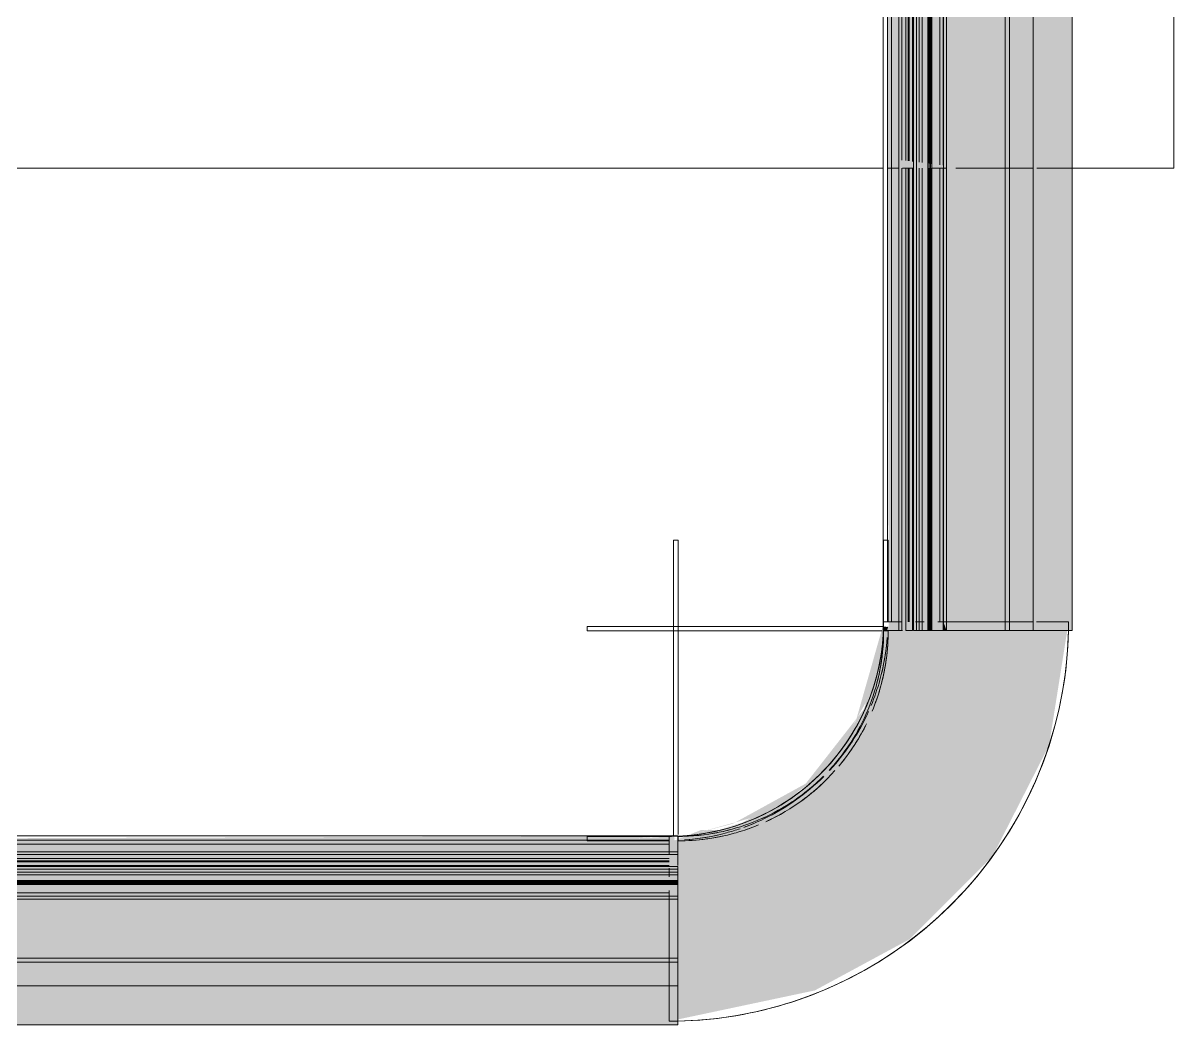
# Model space of a CAD drawing. Header units: millimetres. Extents: x -22227 to 20164, y 15335 to 61747.
# Drawn here: x -15678.6 to -15398.6, y 48908.4 to 49152.3 of the extents above; entities that cross this region are included whole.
import ezdxf

# ---------------------------------------------------------------- set-up
doc = ezdxf.new("R2010")
doc.units = ezdxf.units.MM
doc.layers.add('A-GENM', color=7, linetype='Continuous', lineweight=5)
doc.layers.add('A-WALL', color=7, linetype='Continuous', lineweight=9)

# ---------------------------------------------------------------- blocks, each defined once
blk = doc.blocks.new('AK-SGS-M3-A_rvt-1-MẶT BẰNG BỐ TRÍ THIẾT BỊ')
at = {"layer": 'A-WALL', "color": 253, "true_color": 0xaaaaaa}
for p, q in [((-15398.59, 49116.94), (-15398.59, 49816.94)), ((-15908.59, 49116.94), (-15469.32, 49116.94)), ((-15423.32, 49116.94), (-15398.59, 49116.94))]:
    blk.add_line(p, q, dxfattribs=at)
at = {"layer": 'A-WALL', "color": 254, "true_color": 0xcccccc}
for p, q in [((-15398.59, 49116.94), (-15398.59, 49816.94)), ((-15908.59, 49116.94), (-15469.32, 49116.94)), ((-15398.59, 49116.94), (-15423.32, 49116.94))]:
    blk.add_line(p, q, dxfattribs=at)
at = {"layer": 'A-WALL', "color": 9, "true_color": 0xc6c6c6}
for p, q in [((-15468.14, 49116.94), (-15465.44, 49116.94)), ((-15464.66, 49116.94), (-15461.93, 49116.94)), ((-15451.63, 49116.94), (-15448.59, 49116.94)), ((-15448.59, 49116.94), (-15432.86, 49116.94)), ((-15431.96, 49116.94), (-15423.32, 49116.94))]:
    blk.add_line(p, q, dxfattribs=at)
at = {"layer": 'A-WALL', "color": 254, "true_color": 0xd6d6d6}
blk.add_line((-15457.48, 49116.94), (-15453.93, 49116.94), dxfattribs=at)
at = {"layer": 'A-WALL', "color": 7, "true_color": 0xededed}
blk.add_line((-15451.63, 49116.94), (-15448.59, 49116.94), dxfattribs=at)
at = {"layer": 'A-WALL', "color": 7, "true_color": 0xeeeeee}
for p, q in [((-15445.82, 49116.94), (-15447.92, 49116.94)), ((-15439.62, 49116.94), (-15444.74, 49116.94))]:
    blk.add_line(p, q, dxfattribs=at)
at = {"layer": 'A-WALL', "color": 254, "true_color": 0xe4e4e4}
for p, q in [((-15435.08, 49116.94), (-15437.41, 49116.94)), ((-15432.86, 49116.94), (-15434.97, 49116.94)), ((-15423.32, 49116.94), (-15431.96, 49116.94))]:
    blk.add_line(p, q, dxfattribs=at)
blk = doc.blocks.new('AK_BoGocTrong - Thanh nhôm C có chân-2283712-MẶT BẰNG BỐ TRÍ THIẾT BỊ')
at = {"layer": 'A-GENM', "true_color": 0xf0f0f0, "transparency": 33554534}
for points in [[(38.85, 0), (0, 0), (0, -7.78), (0, -112.51), (30.61, -113.16), (30.61, -162.51), (25.27, -162.51), (23.4, -497.9), (0.9, -497.9), (2.08, -500), (45, -498.4), (43.47, -162.51), (38.61, -162.51), (39.98, -112.51), (45, -112.51), (43.4, 0), (38.97, 0)], [(31.35, 0), (30.61, 0), (31.35, -2.1)], [(34.5, 0), (31.35, 0), (32.79, -500), (34.85, -500), (34.83, 0)], [(35.15, 0), (34.5, 0), (35.15, -2.1)], [(35.74, 0), (35.15, 0), (35.74, -500), (38.61, -500), (37.82, 0)], [(45.09, 0), (45, -1), (45.9, 0)], [(9.54, -112.51), (0, -112.51), (0, -137.23), (25.27, -162.51), (24.6, -112.51), (11.65, -112.51)]]:
    blk.add_hatch(color=7, dxfattribs=at).paths.add_polyline_path(points)
h = blk.add_hatch(color=7, dxfattribs=at)
h.paths.add_polyline_path([(25.27, -162.51), (0, -137.23), (0.9, -497.9), (25.27, -497.9), (25.27, -275.01)])
h.paths.add_polyline_path([(28.31, -112.51), (25.27, -112.51), (25.53, -162.51), (30.61, -162.51), (29.98, -112.51)])
h.paths.add_polyline_path([(43.81, -112.51), (38.61, -114.13), (40.43, -162.51), (45, -162.51), (44.82, -112.51)])
at = {"layer": 'A-GENM', "color": 9, "true_color": 0xc6c6c6}
blk.add_line((0, -112.51), (0, 0), dxfattribs=at)
at = {"layer": 'A-GENM', "color": 254, "true_color": 0xe6e6e6}
for p, q in [((9.54, 0), (2.08, 0)), ((11.71, 0), (9.54, 0)), ((16.21, 0), (13.7, 0)), ((22.64, 0), (16.38, 0)), ((30.79, 0), (24.41, 0)), ((43.62, 0), (41.34, 0)), ((34.5, -2.1), (34.5, -112.51)), ((45, -2.1), (45, -22)), ((45, -2.1), (45, -22))]:
    blk.add_line(p, q, dxfattribs=at)
at = {"layer": 'A-GENM', "color": 254, "true_color": 0xe0e0e0}
for p, q in [((2.1, 0), (8.69, 0)), ((9.58, 0), (11.65, 0)), ((13.69, 0), (22.5, 0)), ((24.39, 0), (30.72, 0)), ((36.04, 0), (38.06, 0)), ((9.54, -2.1), (9.54, -112.51)), ((30.61, -2.1), (30.61, -112.51)), ((31.35, -2.1), (31.35, -112.51)), ((35.15, -2.1), (35.15, -112.51)), ((38.61, -112.51), (38.61, -2.1)), ((45, -22), (45, -2.1)), ((46, -1.6), (46, -112.51)), ((46, -1.6), (46, -112.51)), ((45, -22), (45, -112.51)), ((45, -22), (45, -112.51))]:
    blk.add_line(p, q, dxfattribs=at)
at = {"layer": 'A-GENM', "color": 254, "true_color": 0xeaeaea}
for p, q in [((9.54, 0), (9.54, -2.1)), ((30.61, 0), (31.35, 0)), ((30.61, 0), (30.61, -2.1)), ((31.35, 0), (31.35, -2.1)), ((34.83, 0), (35.15, 0)), ((35.15, 0), (35.15, -2.1)), ((35.74, 0), (37.91, 0)), ((38.14, 0), (35.74, 0)), ((38.61, -2.1), (38.61, 0)), ((45, 0), (46, 0)), ((34.17, -112.51), (34.17, -2.1)), ((37.91, -2.1), (37.91, -112.51)), ((9.54, -112.51), (9.54, -146.77)), ((34.5, -113.63), (34.5, -162.51))]:
    blk.add_line(p, q, dxfattribs=at)
at = {"layer": 'A-GENM', "color": 7, "true_color": 0xeeeeee}
for p, q in [((34.85, 0), (34.17, 0)), ((34.85, 0), (34.85, -2.1)), ((46, 0), (44.82, 0))]:
    blk.add_line(p, q, dxfattribs=at)
at = {"layer": 'A-GENM', "color": 7, "true_color": 0xededed}
for p, q in [((34.17, -2.1), (34.17, 0)), ((37.91, 0), (37.91, -2.1)), ((45, 0), (46, 0)), ((46, 0), (45, 0)), ((34.85, -113.67), (34.85, -162.51))]:
    blk.add_line(p, q, dxfattribs=at)
at = {"layer": 'A-GENM', "color": 7, "true_color": 0xececec}
for p, q in [((34.5, 0), (34.83, 0)), ((34.5, 0), (34.5, -2.1)), ((37.91, 0), (35.74, 0)), ((38.61, 0), (37.91, 0)), ((34.85, -2.1), (34.85, -112.51)), ((34.17, -162.51), (34.17, -113.59)), ((37.91, -114.05), (37.91, -162.51))]:
    blk.add_line(p, q, dxfattribs=at)
at = {"layer": 'A-GENM', "color": 254, "true_color": 0xd6d6d6}
for p, q in [((41.7, 0), (45, 0)), ((46, -1.6), (46, -112.51)), ((45, -112.51), (45, -22))]:
    blk.add_line(p, q, dxfattribs=at)
at = {"layer": 'A-GENM', "color": 254, "true_color": 0xdcdcdc}
blk.add_line((0, -137.23), (0, -112.51), dxfattribs=at)
at = {"layer": 'A-GENM', "color": 254, "true_color": 0xe7e7e7}
for p, q in [((30.61, -113.16), (30.61, -162.51)), ((31.35, -113.25), (31.35, -162.51)), ((35.15, -113.71), (35.15, -162.51)), ((38.61, -162.51), (38.61, -114.13)), ((45, -112.51), (45, -162.51)), ((45, -112.51), (45, -162.51)), ((46, -112.51), (46, -162.51)), ((46, -112.51), (46, -162.51)), ((9.54, -146.77), (9.54, -497.9))]:
    blk.add_line(p, q, dxfattribs=at)
at = {"layer": 'A-GENM', "color": 254, "true_color": 0xe2e2e2}
for p, q in [((45, -162.51), (45, -112.51)), ((46, -112.51), (46, -162.51))]:
    blk.add_line(p, q, dxfattribs=at)
at = {"layer": 'A-GENM', "color": 254, "true_color": 0xdadada}
blk.add_line((0, -500), (0, -137.23), dxfattribs=at)
blk = doc.blocks.new('AK_BoGocTrongTran - Thanh nhôm C có chân-2283715-MẶT BẰNG BỐ TRÍ THIẾT BỊ')
at = {"layer": 'A-GENM', "true_color": 0xf0f0f0, "transparency": 33554534}
for points in [[(0, 0), (0, -500), (9.54, -500), (8.64, 0)], [(9.54, 0), (9.54, -500), (46, -499.2), (44.65, 0), (19.42, 0)], [(34.17, 0), (30.61, 0), (30.61, -500), (34.17, -500), (34.17, -2.1)], [(34.85, 0), (34.5, 0), (34.85, -500), (37.91, -500), (37.91, 0)], [(46, 0), (45, -0.26), (46, -0.8)]]:
    blk.add_hatch(color=7, dxfattribs=at).paths.add_polyline_path(points)
at = {"layer": 'A-GENM', "color": 253, "true_color": 0xaaaaaa}
for p, q in [((0, 0), (9.54, 0)), ((0, 0), (0, -500)), ((30.6, 0), (9.54, 0)), ((9.54, -500), (9.54, 0)), ((30.61, 0), (34.17, 0)), ((30.61, -500), (30.61, 0)), ((34.17, 0), (34.85, 0)), ((34.17, 0), (34.17, -500)), ((34.85, 0), (37.91, 0)), ((34.85, -500), (34.85, 0)), ((37.91, 0), (38.61, 0)), ((37.91, -500), (37.91, 0)), ((38.61, 0), (38.61, -500)), ((44.82, 0), (41.34, 0)), ((46, -497.52), (46, 0)), ((46, -497.52), (46, 0)), ((46, -500), (46, 0))]:
    blk.add_line(p, q, dxfattribs=at)
at = {"layer": 'A-GENM', "color": 9, "true_color": 0xc6c6c6}
for p, q in [((0, 0), (8.69, 0)), ((9.58, 0), (30.72, 0)), ((30.61, 0), (31.35, 0)), ((34.31, 0), (30.79, 0)), ((34.17, 0), (31.35, 0)), ((31.35, -500), (31.35, 0)), ((34.5, -500), (34.5, 0)), ((34.83, 0), (35.15, 0)), ((37.91, 0), (35.15, 0)), ((35.15, -500), (35.15, 0)), ((38.14, 0), (35.74, 0)), ((45, -497.9), (45, -2.1)), ((45, -497.9), (45, -2.1))]:
    blk.add_line(p, q, dxfattribs=at)
at = {"layer": 'A-GENM', "color": 254, "true_color": 0xd6d6d6}
for p, q in [((34.5, 0), (34.83, 0)), ((41.7, 0), (45, 0)), ((46, 0), (44.82, 0)), ((46, 0), (45, 0)), ((45, 0), (46, 0)), ((46, -500), (46, 0)), ((45, -2.1), (45, -497.9))]:
    blk.add_line(p, q, dxfattribs=at)
at = {"layer": 'A-GENM', "color": 254, "true_color": 0xe0e0e0}
for p, q in [((36.04, 0), (38.06, 0)), ((46, 0), (45, 0))]:
    blk.add_line(p, q, dxfattribs=at)
blk = doc.blocks.new('AK_ThanhNoiGocVuong - Thanh nhôm trục góc ngoài-V65-MẶT BẰNG BỐ TRÍ THIẾT BỊ')
at = {"layer": 'A-GENM', "true_color": 0xf0f0f0, "transparency": 33554534}
for points in [[(50.78, 0), (51.1, 0.94), (49.78, 1.1), (49.9, 0)], [(0, -51.1), (23.84, -44.35), (38.54, -32.53), (48.08, -15.19), (46.08, -19.3), (31.35, -38.03), (14.93, -47.03), (0, -50.78)], [(-16.75, -51.1), (0, -49.56), (-1.1, -50), (-22.1, -51.1)]]:
    blk.add_hatch(color=7, dxfattribs=at).paths.add_polyline_path(points)
at = {"layer": 'A-GENM', "color": 253, "true_color": 0xaaaaaa}
for p, q in [((-1.1, 22.1), (-1.1, -49.78)), ((0, 22.1), (-1.1, 22.1)), ((0, -49.56), (0, 22.1)), ((49.78, 1.1), (-22.1, 1.1)), ((-22.1, 1.1), (-22.1, 0)), ((-22.1, 0), (49.56, 0))]:
    blk.add_line(p, q, dxfattribs=at)
at = {"layer": 'A-GENM', "color": 254, "true_color": 0xdcdcdc}
for p, q in [((-1.1, 1.1), (-1.1, 22.1)), ((-1.1, 22.1), (0, 22.1)), ((0, 22.1), (0, 1.1)), ((-22.1, 0), (-22.1, 1.1)), ((-22.1, 1.1), (-1.1, 1.1)), ((-1.1, 0), (-22.1, 0)), ((-1.1, -49.78), (-1.1, 0.32)), ((49.56, 0), (-0.34, 0)), ((-0.32, 1.1), (49.78, 1.1)), ((0, 0.34), (0, -49.56))]:
    blk.add_line(p, q, dxfattribs=at)
at = {"layer": 'A-GENM', "color": 254, "true_color": 0xd6d6d6}
for p, q in [((51.1, 22.1), (50, 22.1)), ((50, 22.1), (50, 2.2)), ((51.1, 2.2), (51.1, 22.1)), ((51.1, 0), (50, 0)), ((-2.2, -50), (-22.1, -50)), ((-22.1, -50), (-22.1, -51.1)), ((0, -50), (0, -51.1)), ((-22.1, -51.1), (-2.2, -51.1))]:
    blk.add_line(p, q, dxfattribs=at)
at = {"layer": 'A-GENM', "color": 7, "true_color": 0xf2f2f2}
for p, q in [((50, 2.2), (50, 22.1)), ((50, 22.1), (51.1, 22.1)), ((-22.1, -51.1), (-22.1, -50)), ((-22.1, -50), (-2.2, -50))]:
    blk.add_line(p, q, dxfattribs=at)
at = {"layer": 'A-GENM', "color": 7, "true_color": 0xf6f6f6}
for p, q in [((51.1, 22.1), (51.1, 2.2)), ((-2.2, -51.1), (-22.1, -51.1))]:
    blk.add_line(p, q, dxfattribs=at)
at = {"layer": 'A-GENM', "color": 7, "true_color": 0xf4f4f4}
for p, q in [((50, 0), (51.1, 0)), ((0, -51.1), (0, -50))]:
    blk.add_line(p, q, dxfattribs=at)
at = {"layer": 'A-GENM', "color": 9, "true_color": 0xc6c6c6}
for radius, start, end in [(50, 348.4507, 0), (51.1, 337.5, 344.5167), (50, 317.2636, 337.2732), (51.1, 319.8885, 333.0841), (51.1, 294.7114, 318.2996), (51.1, 287.1747, 292.5), (50, 270, 281.4944)]:
    blk.add_arc((0, 0), radius, start, end, dxfattribs=at)
at = {"layer": 'A-GENM', "color": 254, "true_color": 0xd6d6d6}
for start, end in [(344.5167, 0), (270, 285.5016)]:
    blk.add_arc((0, 0), 51.1, start, end, dxfattribs=at)
at = {"layer": 'A-GENM', "color": 7, "true_color": 0xececec}
for radius, start, end in [(50, 350.3081, 360), (50, 325.6797, 328.617), (50, 317.6008, 325.1927), (50, 270, 279.6919), (51.1, 285, 287.0705)]:
    blk.add_arc((0, 0), radius, start, end, dxfattribs=at)
at = {"layer": 'A-GENM', "color": 254, "true_color": 0xe6e6e6}
for radius, start, end in [(51.1, 345.0845, 0), (50, 345.2897, 350.3081), (50, 335.0287, 338.2517), (51.1, 330.9893, 333.7913), (51.1, 324.0319, 329.8124), (51.1, 320.6167, 323.4281), (51.1, 304.7731, 313.6484), (50, 305.6903, 312.1503), (51.1, 294.9713, 300), (51.1, 270.0243, 283.012), (50, 279.6919, 284.5061)]:
    blk.add_arc((0, 0), radius, start, end, dxfattribs=at)
at = {"layer": 'A-GENM', "color": 253, "true_color": 0xaaaaaa}
for start, end in [(337.5, 348.4507), (293.8944, 315), (281.4944, 291.3819)]:
    blk.add_arc((0, 0), 50, start, end, dxfattribs=at)
at = {"layer": 'A-GENM', "color": 254, "true_color": 0xdcdcdc}
for radius, start, end in [(51.1, 339.9713, 344.4638), (50, 291.1317, 294.9713), (51.1, 287.0705, 290.0287)]:
    blk.add_arc((0, 0), radius, start, end, dxfattribs=at)
at = {"layer": 'A-GENM', "color": 7, "true_color": 0xf3f3f3}
blk.add_arc((0, 0), 50, 312.1503, 315, dxfattribs=at)
at = {"layer": 'A-GENM', "color": 7, "true_color": 0xf0f0f0}
blk.add_arc((0, 0), 51.1, 313.6484, 315, dxfattribs=at)
blk = doc.blocks.new('AK_BoGocTrongTran - Thanh nhôm C có chân-V66-MẶT BẰNG BỐ TRÍ THIẾT BỊ')
at = {"layer": 'A-GENM', "true_color": 0xf0f0f0, "transparency": 33554534}
for points in [[(0, -350), (9.54, -350), (9.54, 0), (0, 0), (0, -148.04)], [(9.54, -350), (46, -349.2), (44.82, 0), (9.54, 0), (9.54, -148.04)], [(30.61, -292.7), (30.61, -350), (34.17, -350), (34.17, 0), (30.61, 0), (30.61, -148.04)], [(34.5, -350), (37.91, -350), (37.91, 0), (34.5, 0), (34.5, -292.7)]]:
    blk.add_hatch(color=7, dxfattribs=at).paths.add_polyline_path(points)
at = {"layer": 'A-GENM', "color": 253, "true_color": 0xaaaaaa}
for p, q in [((0, 0), (9.54, 0)), ((0, 0), (0, -350)), ((9.54, -350), (9.54, 0)), ((30.61, -350), (30.61, -46.1)), ((34.17, -46.1), (34.17, -350)), ((34.85, -350), (34.85, -46.1)), ((37.91, -350), (37.91, -46.1)), ((38.61, -46.1), (38.61, -350)), ((46, -350), (46, -46.1)), ((46, -347.49), (46, -46.1)), ((46, -347.49), (46, -46.1)), ((9.54, -350), (0, -350)), ((9.54, -350), (30.6, -350)), ((34.17, -350), (30.61, -350)), ((34.85, -350), (34.17, -350)), ((37.91, -350), (34.85, -350)), ((38.61, -350), (37.91, -350)), ((38.86, -350), (44.82, -350))]:
    blk.add_line(p, q, dxfattribs=at)
at = {"layer": 'A-GENM', "color": 254, "true_color": 0xd6d6d6}
for p, q in [((0, 0), (30.72, 0)), ((30.61, 0), (31.35, 0)), ((34.31, 0), (30.79, 0)), ((34.17, 0), (31.35, 0)), ((31.35, -46.1), (31.35, 0)), ((34.5, -46.1), (34.5, 0)), ((34.83, 0), (35.15, 0)), ((37.91, 0), (35.15, 0)), ((35.15, -46.1), (35.15, 0)), ((38.14, 0), (35.74, 0)), ((38.97, 0), (45, 0)), ((46, 0), (45, 0)), ((45, -46.1), (45, 0)), ((45, 0), (46, 0)), ((45, -46.1), (45, 0)), ((45, -46.1), (45, -347.9)), ((46, -350), (46, -46.1)), ((34.83, -350), (34.5, -350)), ((43.47, -350), (41.7, -350)), ((44.82, -350), (46, -350)), ((45, -350), (46, -350)), ((46, -350), (45, -350))]:
    blk.add_line(p, q, dxfattribs=at)
at = {"layer": 'A-GENM', "color": 9, "true_color": 0xc6c6c6}
for p, q in [((30.6, 0), (9.54, 0)), ((30.61, 0), (34.17, 0)), ((30.61, -46.1), (30.61, 0)), ((34.17, 0), (34.85, 0)), ((34.17, 0), (34.17, -46.1)), ((34.85, 0), (37.91, 0)), ((34.85, -46.1), (34.85, 0)), ((37.91, 0), (38.61, 0)), ((37.91, -46.1), (37.91, 0)), ((38.61, 0), (38.61, -46.1)), ((46, 0), (38.86, 0)), ((46, -46.1), (46, 0)), ((46, -46.1), (46, 0)), ((46, -46.1), (46, 0)), ((31.35, -350), (31.35, -46.1)), ((34.5, -350), (34.5, -46.1)), ((35.15, -350), (35.15, -46.1)), ((45, -347.9), (45, -46.1)), ((45, -347.9), (45, -46.1)), ((22.5, -350), (0, -350)), ((30.72, -350), (22.69, -350)), ((31.35, -350), (30.61, -350)), ((30.79, -350), (34.31, -350)), ((31.35, -350), (34.17, -350)), ((35.15, -350), (34.83, -350)), ((35.15, -350), (37.91, -350)), ((35.74, -350), (38.14, -350))]:
    blk.add_line(p, q, dxfattribs=at)
at = {"layer": 'A-GENM', "color": 254, "true_color": 0xe0e0e0}
for p, q in [((31.82, 0), (34.43, 0)), ((34.5, 0), (34.83, 0)), ((36.04, 0), (38.06, 0)), ((46, 0), (45, 0)), ((45, 0), (45, -46.1)), ((46, -46.1), (46, 0)), ((38.06, -350), (36.04, -350)), ((45, -350), (43.47, -350)), ((45, -350), (46, -350))]:
    blk.add_line(p, q, dxfattribs=at)
blk = doc.blocks.new('AK_BoGocTrong - Thanh nhôm C có chân-V67-MẶT BẰNG BỐ TRÍ THIẾT BỊ')
at = {"layer": 'A-GENM', "true_color": 0xf0f0f0, "transparency": 33554534}
for points in [[(0, -350), (45, -348.4), (43.37, 0), (0.04, -1.1), (0, -46.1), (0, -347.9)], [(31.35, -346.18), (32.82, -350), (34.85, -350), (34.17, 0), (31.35, -1.12), (31.35, -332.43)], [(35.15, -350), (38.61, -350), (37.91, 0), (35.15, -0.83), (35.15, -347.9)], [(34.5, -350), (35.15, -350), (34.5, -347.9)]]:
    blk.add_hatch(color=7, dxfattribs=at).paths.add_polyline_path(points)
at = {"layer": 'A-GENM', "color": 254, "true_color": 0xe0e0e0}
for p, q in [((0, 0), (22.5, 0)), ((22.5, 0), (30.72, 0)), ((38.97, 0), (45, 0)), ((45, 0), (46, 0)), ((45, -34.41), (45, 0)), ((46, 0), (46, -36.56)), ((0, -5.55), (0, -3.38)), ((0, -10.89), (0, -5.6)), ((0, -18.02), (0, -10.98)), ((0, -26.54), (0, -18.11)), ((0, -45.8), (0, -26.69)), ((45, -46.1), (45, -42.37)), ((9.54, -46.1), (9.54, -347.9)), ((30.61, -46.1), (30.61, -347.9)), ((31.35, -46.1), (31.35, -347.9)), ((35.15, -46.1), (35.15, -347.9)), ((38.61, -347.9), (38.61, -46.1)), ((45, -46.1), (45, -328)), ((45, -46.1), (45, -328)), ((46, -46.1), (46, -348.4)), ((46, -46.1), (46, -348.4)), ((45, -347.9), (45, -328)), ((11.65, -350), (2.1, -350)), ((22.27, -350), (14.57, -350)), ((30.72, -350), (24.43, -350)), ((45, -350), (43.47, -350))]:
    blk.add_line(p, q, dxfattribs=at)
at = {"layer": 'A-GENM', "color": 254, "true_color": 0xe6e6e6}
for p, q in [((9.54, 0), (0, 0)), ((14.56, 0), (9.54, 0)), ((30.79, 0), (16.38, 0)), ((31.82, 0), (34.43, 0)), ((36.04, 0), (38.06, 0)), ((41.34, 0), (39.22, 0)), ((43.73, 0), (41.34, 0)), ((45, 0), (46, 0)), ((45, 0), (45, -34.41)), ((46, 0), (45, 0)), ((45, 0), (45, -34.41)), ((46, 0), (46, -36.56)), ((46, 0), (46, -36.56)), ((45, -42.37), (45, -34.41)), ((46, -36.56), (46, -46.1)), ((45, -42.37), (45, -46.1)), ((45, -42.37), (45, -46.1)), ((34.5, -46.1), (34.5, -291.38)), ((34.5, -292.7), (34.5, -347.9)), ((45, -328), (45, -347.9)), ((45, -328), (45, -347.9)), ((2.08, -350), (9.54, -350)), ((9.54, -350), (11.71, -350)), ((16.38, -350), (22.38, -350)), ((24.45, -350), (30.79, -350)), ((38.06, -350), (36.04, -350)), ((41.34, -350), (43.63, -350))]:
    blk.add_line(p, q, dxfattribs=at)
at = {"layer": 'A-GENM', "color": 254, "true_color": 0xd6d6d6}
for p, q in [((0, -2.26), (0, 0)), ((45, -328), (45, -46.1)), ((46, -46.1), (46, -348.4)), ((43.47, -350), (41.7, -350))]:
    blk.add_line(p, q, dxfattribs=at)
at = {"layer": 'A-GENM', "color": 254, "true_color": 0xeaeaea}
for p, q in [((9.54, 0), (9.54, -2.07)), ((30.61, 0), (31.35, 0)), ((31.82, 0), (34.17, 0)), ((34.31, 0), (32.03, 0)), ((34.83, 0), (35.15, 0)), ((35.74, 0), (37.91, 0)), ((38.14, 0), (35.74, 0)), ((30.61, -1.18), (30.61, -3.38)), ((31.35, -1.12), (31.35, -3.38)), ((35.15, -0.83), (35.15, -3.28)), ((30.61, -4.65), (30.61, -12.64)), ((31.35, -4.42), (31.35, -13.21)), ((35.15, -3.38), (35.15, -16.16)), ((38.61, -20.7), (38.61, -3.38)), ((9.54, -6.38), (9.54, -14.56)), ((9.54, -15.61), (9.54, -33.88)), ((30.61, -16.07), (30.61, -25.69)), ((31.35, -16.71), (31.35, -24.6)), ((35.15, -20.8), (35.15, -45.8)), ((38.61, -46.1), (38.61, -23.35)), ((30.61, -27.58), (30.61, -36.5)), ((31.35, -26.98), (31.35, -46.1)), ((9.54, -35.23), (9.54, -39.33)), ((45, -34.41), (45, -42.37)), ((45, -34.41), (45, -42.37)), ((30.61, -37.22), (30.61, -46.1)), ((46, -36.56), (46, -46.1)), ((46, -36.56), (46, -46.1)), ((9.54, -39.82), (9.54, -42.74)), ((34.17, -347.9), (34.17, -46.1)), ((37.91, -46.1), (37.91, -347.9)), ((9.54, -347.9), (9.54, -350)), ((30.61, -347.9), (30.61, -350)), ((31.35, -350), (30.61, -350)), ((31.35, -347.9), (31.35, -350)), ((35.15, -350), (34.83, -350)), ((35.15, -347.9), (35.15, -350)), ((37.91, -350), (35.74, -350)), ((35.74, -350), (38.14, -350)), ((38.61, -350), (38.61, -347.9)), ((46, -350), (45, -350))]:
    blk.add_line(p, q, dxfattribs=at)
at = {"layer": 'A-GENM', "color": 7, "true_color": 0xececec}
for p, q in [((34.17, 0), (31.82, 0)), ((34.5, 0), (34.83, 0)), ((37.91, 0), (35.74, 0)), ((38.61, 0), (37.91, 0)), ((34.5, -0.88), (34.5, -3.38)), ((34.5, -3.48), (34.5, -15.65)), ((35.15, -16.16), (35.15, -18.75)), ((34.5, -19.77), (34.5, -44.94)), ((34.85, -46.1), (34.85, -148.04)), ((34.85, -148.47), (34.85, -347.9)), ((34.5, -347.9), (34.5, -350)), ((34.83, -350), (34.5, -350)), ((35.74, -350), (37.91, -350)), ((37.91, -350), (38.61, -350))]:
    blk.add_line(p, q, dxfattribs=at)
at = {"layer": 'A-GENM', "color": 7, "true_color": 0xeeeeee}
for p, q in [((34.85, 0), (34.17, 0)), ((34.85, -0.85), (34.85, -3.37)), ((34.85, -3.38), (34.85, -15.93)), ((34.17, -17.47), (34.17, -15.4)), ((34.85, -15.93), (34.85, -18.36)), ((37.91, -19.18), (37.91, -21.54)), ((34.85, -20.1), (34.85, -45.66)), ((34.17, -350), (34.85, -350)), ((34.85, -347.9), (34.85, -350)), ((44.82, -350), (46, -350))]:
    blk.add_line(p, q, dxfattribs=at)
at = {"layer": 'A-GENM', "color": 7, "true_color": 0xededed}
for p, q in [((46, 0), (44.82, 0)), ((34.17, -3.38), (34.17, -0.9)), ((34.17, -15.4), (34.17, -3.57)), ((37.91, -3.38), (37.91, -19.18)), ((34.5, -15.65), (34.5, -17.9)), ((34.17, -44.29), (34.17, -20.76)), ((37.91, -22.67), (37.91, -46.1)), ((34.17, -350), (34.17, -347.9)), ((37.91, -347.9), (37.91, -350)), ((46, -350), (45, -350)), ((45, -350), (46, -350))]:
    blk.add_line(p, q, dxfattribs=at)
at = {"layer": 'A-GENM', "color": 9, "true_color": 0xc6c6c6}
blk.add_line((0, -350), (0, -46.1), dxfattribs=at)
blk = doc.blocks.new('AK_NepV - AK_NepV-2283714-MẶT BẰNG BỐ TRÍ THIẾT BỊ')
at = {"layer": 'A-GENM', "color": 254, "true_color": 0xe6e6e6}
for p, q in [((-29.7, 500), (-28.7, 500)), ((-29.7, 500), (-29.7, 497.9)), ((-28.7, 500), (-22.5, 500)), ((-28.7, 500), (-28.7, 497.9)), ((-20.75, 500), (-14.39, 500)), ((-6.15, 500), (-5.29, 500)), ((-6.15, 499.98), (-6.15, 497.9)), ((-4.47, 500), (-4.47, 497.9)), ((-2.83, 500), (-2.83, 497.9)), ((-7.78, 497.9), (-7.78, 387.49)), ((-5.04, 497.9), (-5.04, 387.49)), ((-3.54, 497.9), (-3.54, 387.49)), ((-1, 497.9), (-1, 387.49))]:
    blk.add_line(p, q, dxfattribs=at)
at = {"layer": 'A-GENM', "color": 7, "true_color": 0xededed}
for p, q in [((-22.5, 500), (-28.7, 500)), ((-14.39, 500), (-20.75, 500)), ((-13.62, 500), (-13.62, 497.9)), ((-3.54, 500), (-3.54, 497.9)), ((-1, 387.49), (-1, 337.49)), ((-10.39, 386.36), (-10.39, 337.49)), ((-5.04, 385.7), (-5.04, 337.49)), ((-3.54, 385.52), (-3.54, 337.49))]:
    blk.add_line(p, q, dxfattribs=at)
at = {"layer": 'A-GENM', "color": 7, "true_color": 0xf0f0f0}
for p, q in [((-12.8, 500), (-13.62, 500)), ((-10.31, 500), (-10.31, 497.9)), ((-12.8, 497.9), (-12.8, 387.49)), ((-10.69, 497.9), (-10.69, 387.49)), ((-8.49, 497.9), (-8.49, 387.49))]:
    blk.add_line(p, q, dxfattribs=at)
at = {"layer": 'A-GENM', "color": 7, "true_color": 0xf1f1f1}
for p, q in [((-10.69, 500), (-10.69, 497.9)), ((-10.31, 500), (-8.49, 500)), ((-9.9, 500), (-9.9, 497.9)), ((-8.49, 500), (-8.49, 497.9)), ((-10.31, 497.9), (-10.31, 387.49)), ((-9.9, 497.9), (-9.9, 387.49)), ((-10.31, 386.35), (-10.31, 337.49))]:
    blk.add_line(p, q, dxfattribs=at)
at = {"layer": 'A-GENM', "color": 7, "true_color": 0xeeeeee}
for p, q in [((-10.39, 500), (-10.39, 497.9)), ((-4.47, 500), (-5.04, 500))]:
    blk.add_line(p, q, dxfattribs=at)
at = {"layer": 'A-GENM', "color": 7, "true_color": 0xececec}
for p, q in [((-7.78, 500), (-7.78, 497.9)), ((-10.39, 497.9), (-10.39, 387.49)), ((0, 497.9), (0, 478)), ((-13.62, 386.75), (-13.62, 337.49)), ((0, 387.49), (0, 337.49))]:
    blk.add_line(p, q, dxfattribs=at)
at = {"layer": 'A-GENM', "color": 254, "true_color": 0xeaeaea}
for p, q in [((-5.29, 500), (-4.47, 500)), ((-2.83, 500), (-1, 500)), ((-1, 500), (0, 500)), ((-13.62, 497.9), (-13.62, 387.49)), ((0, 478), (0, 387.49)), ((-7.78, 386.04), (-7.78, 337.49))]:
    blk.add_line(p, q, dxfattribs=at)
at = {"layer": 'A-GENM', "color": 254, "true_color": 0xd6d6d6}
for p, q in [((-29.7, 497.9), (-29.7, 387.49)), ((-28.7, 497.9), (-28.7, 387.49)), ((-6.15, 497.9), (-6.15, 387.49)), ((-5.29, 497.9), (-5.29, 387.49)), ((-4.47, 497.9), (-4.47, 387.49)), ((-2.83, 497.9), (-2.83, 387.49)), ((-1, 497.9), (-1, 387.49))]:
    blk.add_line(p, q, dxfattribs=at)
at = {"layer": 'A-GENM', "color": 7, "true_color": 0xf3f3f3}
for p, q in [((0, 478), (0, 497.9)), ((0, 337.49), (0, 387.49)), ((-9.9, 386.3), (-9.9, 337.49))]:
    blk.add_line(p, q, dxfattribs=at)
at = {"layer": 'A-GENM', "color": 7, "true_color": 0xf2f2f2}
for p, q in [((0, 387.49), (0, 478)), ((-12.8, 386.65), (-12.8, 337.49)), ((-10.69, 386.39), (-10.69, 337.49)), ((-8.49, 386.12), (-8.49, 337.49))]:
    blk.add_line(p, q, dxfattribs=at)
at = {"layer": 'A-GENM', "color": 254, "true_color": 0xe4e4e4}
for p, q in [((-29.7, 387.49), (-29.7, 347.46)), ((-28.7, 387.49), (-28.7, 346.46))]:
    blk.add_line(p, q, dxfattribs=at)
at = {"layer": 'A-GENM', "color": 254, "true_color": 0xe2e2e2}
for p, q in [((-2.83, 387.49), (-2.83, 337.49)), ((-1, 387.49), (-1, 337.49)), ((-6.15, 385.84), (-6.15, 337.49)), ((-5.29, 385.73), (-5.29, 337.49)), ((-4.47, 385.63), (-4.47, 337.49))]:
    blk.add_line(p, q, dxfattribs=at)
blk = doc.blocks.new('AK_MiengBoGocNgoai - Miếng bo góc ngoài-V73-MẶT BẰNG BỐ TRÍ THIẾT BỊ')
at = {"layer": 'A-GENM', "true_color": 0xf0f0f0, "transparency": 33554534}
for points in [[(-52.2, -45), (-16.75, -37.49), (7.31, -24.06), (26.46, -4.88), (40.24, 22.16), (45, 52.2), (0.65, 50.45), (-5.59, 28.04), (-18.65, 11.86), (-25.46, 5.65), (-41.65, 1.1), (-52.2, -2.71), (-52.2, -36.36)], [(-52.2, -1), (-27.95, 5.65), (-13.39, 16.37), (-2.1, 36.62), (-4.88, 30.87), (-18.96, 12.84), (-36.7, 3.08), (-52.2, -0.9)]]:
    blk.add_hatch(color=7, dxfattribs=at).paths.add_polyline_path(points)
at = {"layer": 'A-GENM', "color": 7, "true_color": 0xeeeeee}
for p, q in [((1.53, 52.2), (0, 52.2)), ((-52.2, 0), (-52.2, -1.53))]:
    blk.add_line(p, q, dxfattribs=at)
at = {"layer": 'A-GENM', "color": 254, "true_color": 0xeaeaea}
for p, q in [((0, 52.2), (1, 52.2)), ((9.84, 52.2), (7.75, 52.2)), ((-52.2, -1), (-52.2, 0)), ((-52.2, -7.75), (-52.2, -9.86))]:
    blk.add_line(p, q, dxfattribs=at)
at = {"layer": 'A-GENM', "color": 254, "true_color": 0xd6d6d6}
for p, q in [((1, 52.2), (4.2, 52.2)), ((15.17, 52.2), (17.34, 52.2)), ((17.37, 52.2), (22.45, 52.2)), ((23, 52.2), (26.31, 52.2)), ((26.35, 52.2), (33.34, 52.2)), ((33.61, 52.2), (36.28, 52.2)), ((37.21, 52.2), (45, 52.2)), ((-52.2, -4.21), (-52.2, -2.5)), ((-52.2, -17.37), (-52.2, -15.17)), ((-52.2, -22.45), (-52.2, -17.42)), ((-52.2, -26.35), (-52.2, -23)), ((-52.2, -31.35), (-52.2, -26.41)), ((-52.2, -45), (-52.2, -33.61))]:
    blk.add_line(p, q, dxfattribs=at)
at = {"layer": 'A-GENM', "color": 254, "true_color": 0xe6e6e6}
for p, q in [((4.23, 52.2), (2.26, 52.2)), ((17.33, 52.2), (15.12, 52.2)), ((22.5, 52.2), (17.36, 52.2)), ((26.3, 52.2), (23.35, 52.2)), ((33.35, 52.2), (26.34, 52.2)), ((36.27, 52.2), (34.23, 52.2)), ((45, 52.2), (37.21, 52.2)), ((-52.2, -2.26), (-52.2, -4.25)), ((-52.2, -15.12), (-52.2, -17.36)), ((-52.2, -17.41), (-52.2, -22.5)), ((-52.2, -23.41), (-52.2, -26.34)), ((-52.2, -26.4), (-52.2, -33.35)), ((-52.2, -34.3), (-52.2, -45))]:
    blk.add_line(p, q, dxfattribs=at)
at = {"layer": 'A-GENM', "color": 254, "true_color": 0xe0e0e0}
for p, q in [((7.83, 52.2), (9.84, 52.2)), ((-52.2, -2.5), (-52.2, -1)), ((-52.2, -9.86), (-52.2, -7.83))]:
    blk.add_line(p, q, dxfattribs=at)
at = {"layer": 'A-GENM', "color": 254, "true_color": 0xe6e6e6}
for start, end in [(358.7415, 0), (270, 271.2585)]:
    blk.add_arc((-52.2, 52.2), 97.2, start, end, dxfattribs=at)
at = {"layer": 'A-GENM', "color": 254, "true_color": 0xd6d6d6}
for radius, start, end in [(97.2, 358.7415, 0), (97.2, 271.2585, 358.7415), (53.2, 346.5192, 355.9443), (53.2, 317.3346, 334.4409), (53.2, 289.9499, 292.5), (53.2, 274.0557, 283.4808), (97.2, 270, 271.2585)]:
    blk.add_arc((-52.2, 52.2), radius, start, end, dxfattribs=at)
at = {"layer": 'A-GENM', "color": 9, "true_color": 0xc6c6c6}
for radius, start, end in [(97.2, 271.2585, 358.7415), (52.2, 348.1165, 357.522), (53.2, 337.5, 344.6247), (52.2, 315, 337.5), (53.2, 295.6803, 315), (52.2, 272.478, 281.8835), (53.2, 285.2576, 288.9282)]:
    blk.add_arc((-52.2, 52.2), radius, start, end, dxfattribs=at)
at = {"layer": 'A-GENM', "color": 253, "true_color": 0xaaaaaa}
for start, end in [(337.5, 348.1165), (281.8835, 315)]:
    blk.add_arc((-52.2, 52.2), 52.2, start, end, dxfattribs=at)
blk = doc.blocks.new('AK_MiengBoGocNgoai - Miếng bo góc ngoài-V74-MẶT BẰNG BỐ TRÍ THIẾT BỊ')
at = {"layer": 'A-GENM', "true_color": 0xf0f0f0, "transparency": 33554534}
blk.add_hatch(color=7, dxfattribs=at).paths.add_polyline_path([(-52.2, 45), (-16.75, 37.49), (6.39, 24.98), (26.44, 4.93), (40.24, -22.16), (45, -52.2), (-0.24, -51.01), (-6.77, -28.04), (-15.29, -15.29), (-20.23, -10.27), (-36.7, -1.56), (-44.44, -1.54), (-52.2, 1.53), (-52.2, 36.36)])
at = {"layer": 'A-GENM', "color": 9, "true_color": 0xc6c6c6}
for p, q in [((-52.2, 45), (-52.2, 26.4)), ((-52.2, 26.34), (-52.2, 17.41)), ((-52.2, 17.36), (-52.2, 15.12)), ((-52.2, 4.25), (-52.2, 0)), ((0, -52.2), (4.23, -52.2)), ((15.12, -52.2), (17.33, -52.2)), ((17.36, -52.2), (26.3, -52.2)), ((26.34, -52.2), (36.27, -52.2)), ((37.21, -52.2), (45, -52.2))]:
    blk.add_line(p, q, dxfattribs=at)
at = {"layer": 'A-GENM', "color": 254, "true_color": 0xd6d6d6}
for p, q in [((-52.2, 33.61), (-52.2, 45)), ((-52.2, 26.41), (-52.2, 31.35)), ((-52.2, 23), (-52.2, 26.35)), ((-52.2, 17.42), (-52.2, 22.45)), ((-52.2, 15.17), (-52.2, 17.37)), ((-52.2, 15.12), (-52.2, 13.18)), ((-52.2, 9.86), (-52.2, 7.75)), ((-52.2, 2.5), (-52.2, 4.21)), ((4.2, -52.2), (1, -52.2)), ((7.75, -52.2), (9.84, -52.2)), ((13.18, -52.2), (15.12, -52.2)), ((17.34, -52.2), (15.17, -52.2)), ((22.45, -52.2), (17.37, -52.2)), ((26.31, -52.2), (23, -52.2)), ((33.34, -52.2), (26.35, -52.2)), ((36.28, -52.2), (33.61, -52.2)), ((45, -52.2), (37.21, -52.2))]:
    blk.add_line(p, q, dxfattribs=at)
at = {"layer": 'A-GENM', "color": 254, "true_color": 0xe0e0e0}
for p, q in [((-52.2, 7.83), (-52.2, 9.86)), ((-52.2, 1), (-52.2, 2.5)), ((-52.2, 0), (-52.2, 1)), ((1, -52.2), (0, -52.2)), ((9.84, -52.2), (7.83, -52.2))]:
    blk.add_line(p, q, dxfattribs=at)
at = {"layer": 'A-GENM', "color": 253, "true_color": 0xaaaaaa, "flags": 128}
blk.add_lwpolyline([(0, -52.2), (-0.04, -50.11), (-0.17, -48.03), (-0.38, -45.95), (-0.67, -43.88), (-1.04, -41.83), (-1.5, -39.79), (-2.03, -37.77), (-2.65, -35.78), (-3.35, -33.81), (-4.12, -31.87), (-4.97, -29.97), (-5.9, -28.1), (-6.9, -26.26), (-7.97, -24.47), (-9.12, -22.73), (-10.33, -21.03), (-11.61, -19.38), (-12.96, -17.78), (-14.36, -16.24), (-15.83, -14.75), (-17.36, -13.33), (-18.94, -11.97), (-20.58, -10.67), (-22.26, -9.44), (-24, -8.28), (-25.78, -7.18), (-27.6, -6.16), (-29.46, -5.21), (-31.35, -4.34), (-33.28, -3.55), (-35.25, -2.83), (-37.23, -2.19), (-39.25, -1.63), (-41.28, -1.16), (-43.33, -0.76), (-45.39, -0.45), (-47.47, -0.22), (-49.55, -0.07), (-51.64, 0), (-52.2, 0)], dxfattribs=at)
at = {"layer": 'A-GENM', "color": 9, "true_color": 0xc6c6c6}
for radius, start, end in [(97.2, 88.7415, 90), (97.2, 72, 88.7415), (97.2, 1.2585, 72), (53.2, 74.7424, 85.9443), (53.2, 64.3197, 70.0501), (53.2, 24.1779, 42.6654), (53.2, 4.0557, 15.3753), (97.2, 360, 1.2585)]:
    blk.add_arc((-52.2, -52.2), radius, start, end, dxfattribs=at)
at = {"layer": 'A-GENM', "color": 254, "true_color": 0xd6d6d6}
for start, end in [(88.7415, 90), (360, 1.2585)]:
    blk.add_arc((-52.2, -52.2), 97.2, start, end, dxfattribs=at)
at = {"layer": 'A-GENM', "color": 253, "true_color": 0xaaaaaa}
for radius, start, end in [(97.2, 1.2585, 88.7415), (52.2, 0.5663, 89.4337), (53.2, 71.0718, 74.7424), (53.2, 45, 64.3197), (53.2, 15.3753, 22.5)]:
    blk.add_arc((-52.2, -52.2), radius, start, end, dxfattribs=at)
blk = doc.blocks.new('AK_NepV - AK_NepV-V78-MẶT BẰNG BỐ TRÍ THIẾT BỊ')
at = {"layer": 'A-GENM', "color": 254, "true_color": 0xe6e6e6}
for p, q in [((-29.7, 350), (-28.7, 350)), ((-29.7, 350), (-29.7, 347.65)), ((-28.7, 350), (-14.39, 350)), ((-28.7, 350), (-28.7, 347.73)), ((-6.15, 350), (-5.29, 350)), ((-5.29, 350), (-4.47, 350)), ((-2.83, 350), (-1, 350)), ((-2.83, 348.84), (-2.83, 346.62)), ((-1, 350), (0, 350)), ((-6.15, 346.62), (-6.15, 328.79)), ((-5.29, 346.62), (-5.29, 318.36)), ((-4.47, 346.62), (-4.47, 325.19)), ((-2.83, 346.17), (-2.83, 321.66)), ((-1, 346.62), (-1, 317.73)), ((-29.7, 343.23), (-29.7, 339.08)), ((-28.7, 342.85), (-28.7, 339.27)), ((-29.7, 337.35), (-29.7, 326.21)), ((-28.7, 337.81), (-28.7, 317.69)), ((-29.7, 325.09), (-29.7, 317.26)), ((-6.15, 326.4), (-6.15, 303.9)), ((-4.47, 322.4), (-4.47, 316.76)), ((-28.7, 317.15), (-28.7, 311.19)), ((-2.83, 318.19), (-2.83, 303.9)), ((-29.7, 316.19), (-29.7, 311.04)), ((-5.29, 315.89), (-5.29, 305.69)), ((-4.47, 316.18), (-4.47, 303.9)), ((-29.7, 310.55), (-29.7, 307.31)), ((-29.7, 306.67), (-29.7, 303.9)), ((-28.7, 307.18), (-28.7, 303.9)), ((-7.78, 303.9), (-7.78, 2.1)), ((-5.04, 303.9), (-5.04, 2.1)), ((-3.54, 303.9), (-3.54, 2.1)), ((-1, 303.9), (-1, 2.1)), ((-29.7, 2.1), (-29.7, 0)), ((-28.7, 0), (-29.7, 0)), ((-28.7, 2.1), (-28.7, 0)), ((-22.75, 0), (-28.7, 0)), ((-14.39, 0), (-20.71, 0)), ((-5.29, 0), (-6.15, 0)), ((-2.83, 2.1), (-2.83, 0)), ((-1, 0), (-2.83, 0)), ((0, 0), (-1, 0))]:
    blk.add_line(p, q, dxfattribs=at)
at = {"layer": 'A-GENM', "color": 7, "true_color": 0xededed}
for p, q in [((-14.39, 350), (-28.7, 350)), ((-13.62, 348.88), (-13.62, 346.62)), ((0, 349), (0, 346.69)), ((-13.62, 345.58), (-13.62, 336.76)), ((0, 346.62), (0, 315.59)), ((-13.62, 333.27), (-13.62, 325.36)), ((-7.78, 332.21), (-7.78, 329.15)), ((-13.62, 323.04), (-13.62, 303.9)), ((-5.04, 323.76), (-5.04, 319.36)), ((-1, 323.83), (-1, 317.73)), ((-3.54, 320.14), (-3.54, 303.9)), ((-5.04, 316.26), (-5.04, 305.07)), ((-28.7, 0), (-22.75, 0)), ((-20.71, 0), (-14.39, 0)), ((-13.62, 2.1), (-13.62, 0)), ((-3.54, 2.1), (-3.54, 0))]:
    blk.add_line(p, q, dxfattribs=at)
at = {"layer": 'A-GENM', "color": 7, "true_color": 0xf1f1f1}
for p, q in [((-12.8, 350), (-13.62, 350)), ((-13.18, 350), (-10.83, 350)), ((-10.31, 350), (-8.49, 350)), ((0, 315.59), (0, 336.92)), ((-12.8, 330.9), (-12.8, 324.1)), ((-10.69, 329.66), (-10.69, 305.43)), ((-8.49, 328.67), (-8.49, 313.55)), ((-12.8, 323.01), (-12.8, 303.9)), ((-9.9, 317.06), (-9.9, 303.9)), ((-8.49, 312.19), (-8.49, 303.9)), ((-10.31, 303.9), (-10.31, 2.1)), ((-9.9, 303.9), (-9.9, 2.1)), ((-10.69, 2.1), (-10.69, 0)), ((-8.49, 0), (-10.31, 0)), ((-9.9, 2.1), (-9.9, 0)), ((-8.49, 2.1), (-8.49, 0))]:
    blk.add_line(p, q, dxfattribs=at)
at = {"layer": 'A-GENM', "color": 7, "true_color": 0xf3f3f3}
for p, q in [((-10.83, 350), (-13.18, 350)), ((-12.8, 348.94), (-12.8, 346.62)), ((-10.69, 349.11), (-10.69, 346.62)), ((-8.49, 349.28), (-8.49, 347.13)), ((-12.8, 345.83), (-12.8, 336.2)), ((-10.69, 346.47), (-10.69, 334.5)), ((-8.49, 346.62), (-8.49, 332.78)), ((-9.9, 329.32), (-9.9, 317.06)), ((0, 303.9), (0, 307.63)), ((0, 2.1), (0, 22))]:
    blk.add_line(p, q, dxfattribs=at)
at = {"layer": 'A-GENM', "color": 7, "true_color": 0xececec}
for p, q in [((-13.18, 350), (-10.83, 350)), ((-7.78, 349.33), (-7.78, 347.35)), ((-7.78, 346.62), (-7.78, 332.21)), ((-7.78, 327.99), (-7.78, 312.22)), ((-7.78, 311.8), (-7.78, 303.9)), ((-1, 311.36), (-1, 303.9)), ((0, 307.63), (0, 303.9)), ((-10.39, 303.9), (-10.39, 2.1)), ((0, 22), (0, 2.1)), ((-7.78, 2.1), (-7.78, 0))]:
    blk.add_line(p, q, dxfattribs=at)
at = {"layer": 'A-GENM', "color": 7, "true_color": 0xeeeeee}
for p, q in [((-10.39, 349.13), (-10.39, 346.62)), ((-10.39, 346.56), (-10.39, 334.26)), ((-10.39, 334.26), (-10.39, 331.96)), ((-10.39, 330.52), (-10.39, 304.84)), ((0, 315.59), (0, 308.32)), ((-10.39, 2.1), (-10.39, 0)), ((-5.04, 0), (-4.47, 0))]:
    blk.add_line(p, q, dxfattribs=at)
at = {"layer": 'A-GENM', "color": 7, "true_color": 0xf2f2f2}
for p, q in [((-10.31, 349.14), (-10.31, 346.62)), ((-10.31, 346.58), (-10.31, 334.2)), ((-10.31, 334.2), (-10.31, 331.86)), ((-3.54, 323.18), (-3.54, 320.83)), ((0, 308.32), (0, 315.59)), ((0, 22), (0, 303.9))]:
    blk.add_line(p, q, dxfattribs=at)
at = {"layer": 'A-GENM', "color": 7, "true_color": 0xf4f4f4}
for p, q in [((-9.9, 349.17), (-9.9, 346.71)), ((0, 346.69), (0, 349)), ((-9.9, 346.62), (-9.9, 333.88)), ((0, 336.92), (0, 346.62)), ((-10.69, 334.5), (-10.69, 332.35)), ((-9.9, 333.88), (-9.9, 331.32)), ((-8.49, 332.78), (-8.49, 329.86))]:
    blk.add_line(p, q, dxfattribs=at)
at = {"layer": 'A-GENM', "color": 7, "true_color": 0xf0f0f0}
for p, q in [((-4.47, 350), (-5.04, 350)), ((-3.54, 348.63), (-3.54, 346.62)), ((-5.04, 346.62), (-5.04, 323.76)), ((-3.54, 345.46), (-3.54, 323.18)), ((-1, 346.62), (-1, 323.83)), ((-10.31, 330.3), (-10.31, 304.68)), ((-1, 317.73), (-1, 312.75)), ((-12.8, 303.9), (-12.8, 2.1)), ((-10.69, 303.9), (-10.69, 2.1)), ((-8.49, 303.9), (-8.49, 2.1)), ((-13.62, 0), (-12.8, 0)), ((-10.31, 2.1), (-10.31, 0))]:
    blk.add_line(p, q, dxfattribs=at)
at = {"layer": 'A-GENM', "color": 254, "true_color": 0xeaeaea}
for p, q in [((-2.83, 321.66), (-2.83, 318.43)), ((-1, 317.73), (-1, 312.75)), ((-13.62, 303.9), (-13.62, 2.1)), ((0, 303.9), (0, 22)), ((-4.47, 0), (-5.29, 0))]:
    blk.add_line(p, q, dxfattribs=at)
at = {"layer": 'A-GENM', "color": 254, "true_color": 0xe0e0e0}
blk.add_line((-1, 311.36), (-1, 303.9), dxfattribs=at)
at = {"layer": 'A-GENM', "color": 254, "true_color": 0xd6d6d6}
for p, q in [((-29.7, 303.9), (-29.7, 2.1)), ((-28.7, 303.9), (-28.7, 2.1)), ((-6.15, 303.9), (-6.15, 2.1)), ((-5.29, 303.9), (-5.29, 2.1)), ((-4.47, 303.9), (-4.47, 2.1)), ((-2.83, 303.9), (-2.83, 2.1)), ((-1, 303.9), (-1, 2.1))]:
    blk.add_line(p, q, dxfattribs=at)
blk = doc.blocks.new('AK-SGS-M3-Hrvt_rvt-1-MẶT BẰNG BỐ TRÍ THIẾT BỊ')
at = {"layer": 'A-GENM', "color": 253, "lineweight": 5, "true_color": 0xaaaaaa}
for name, p, rotation in [('AK_BoGocTrong - Thanh nhôm C có chân-2283712-MẶT BẰNG BỐ TRÍ THIẾT BỊ', (-15423.32, 49004.43), 180), ('AK_BoGocTrongTran - Thanh nhôm C có chân-2283715-MẶT BẰNG BỐ TRÍ THIẾT BỊ', (-15423.32, 49004.43), 180), ('AK_NepV - AK_NepV-2283714-MẶT BẰNG BỐ TRÍ THIẾT BỊ', (-15468.32, 49504.43), 180), ('AK_BoGocTrongTran - Thanh nhôm C có chân-V66-MẶT BẰNG BỐ TRÍ THIẾT BỊ', (-15869.32, 48908.43), 89.99999999999861), ('AK_BoGocTrong - Thanh nhôm C có chân-V67-MẶT BẰNG BỐ TRÍ THIẾT BỊ', (-15869.32, 48908.43), 89.99999999999942), ('AK_NepV - AK_NepV-V78-MẶT BẰNG BỐ TRÍ THIẾT BỊ', (-15519.32, 48953.43), 89.99999999999942)]:
    blk.add_blockref(name, p, dxfattribs=dict(at, rotation=rotation))
for name, p in [('AK_ThanhNoiGocVuong - Thanh nhôm trục góc ngoài-V65-MẶT BẰNG BỐ TRÍ THIẾT BỊ', (-15519.22, 49004.33)), ('AK_MiengBoGocNgoai - Miếng bo góc ngoài-V73-MẶT BẰNG BỐ TRÍ THIẾT BỊ', (-15469.22, 48954.33))]:
    blk.add_blockref(name, p, dxfattribs=at)
at = {"layer": 'A-GENM', "color": 253, "lineweight": 5, "true_color": 0xaaaaaa, "extrusion": (0, 0, -1), "rotation": 180}
blk.add_blockref('AK_MiengBoGocNgoai - Miếng bo góc ngoài-V74-MẶT BẰNG BỐ TRÍ THIẾT BỊ', (15469.22, 48954.33), dxfattribs=at)

msp = doc.modelspace()

# ---------------------------------------------------------------- block references
at = {"lineweight": 5}
for name in ['AK-SGS-M3-Hrvt_rvt-1-MẶT BẰNG BỐ TRÍ THIẾT BỊ', 'AK-SGS-M3-A_rvt-1-MẶT BẰNG BỐ TRÍ THIẾT BỊ']:
    msp.add_blockref(name, (0, 0), dxfattribs=at)

doc.saveas('drawing.dxf')
